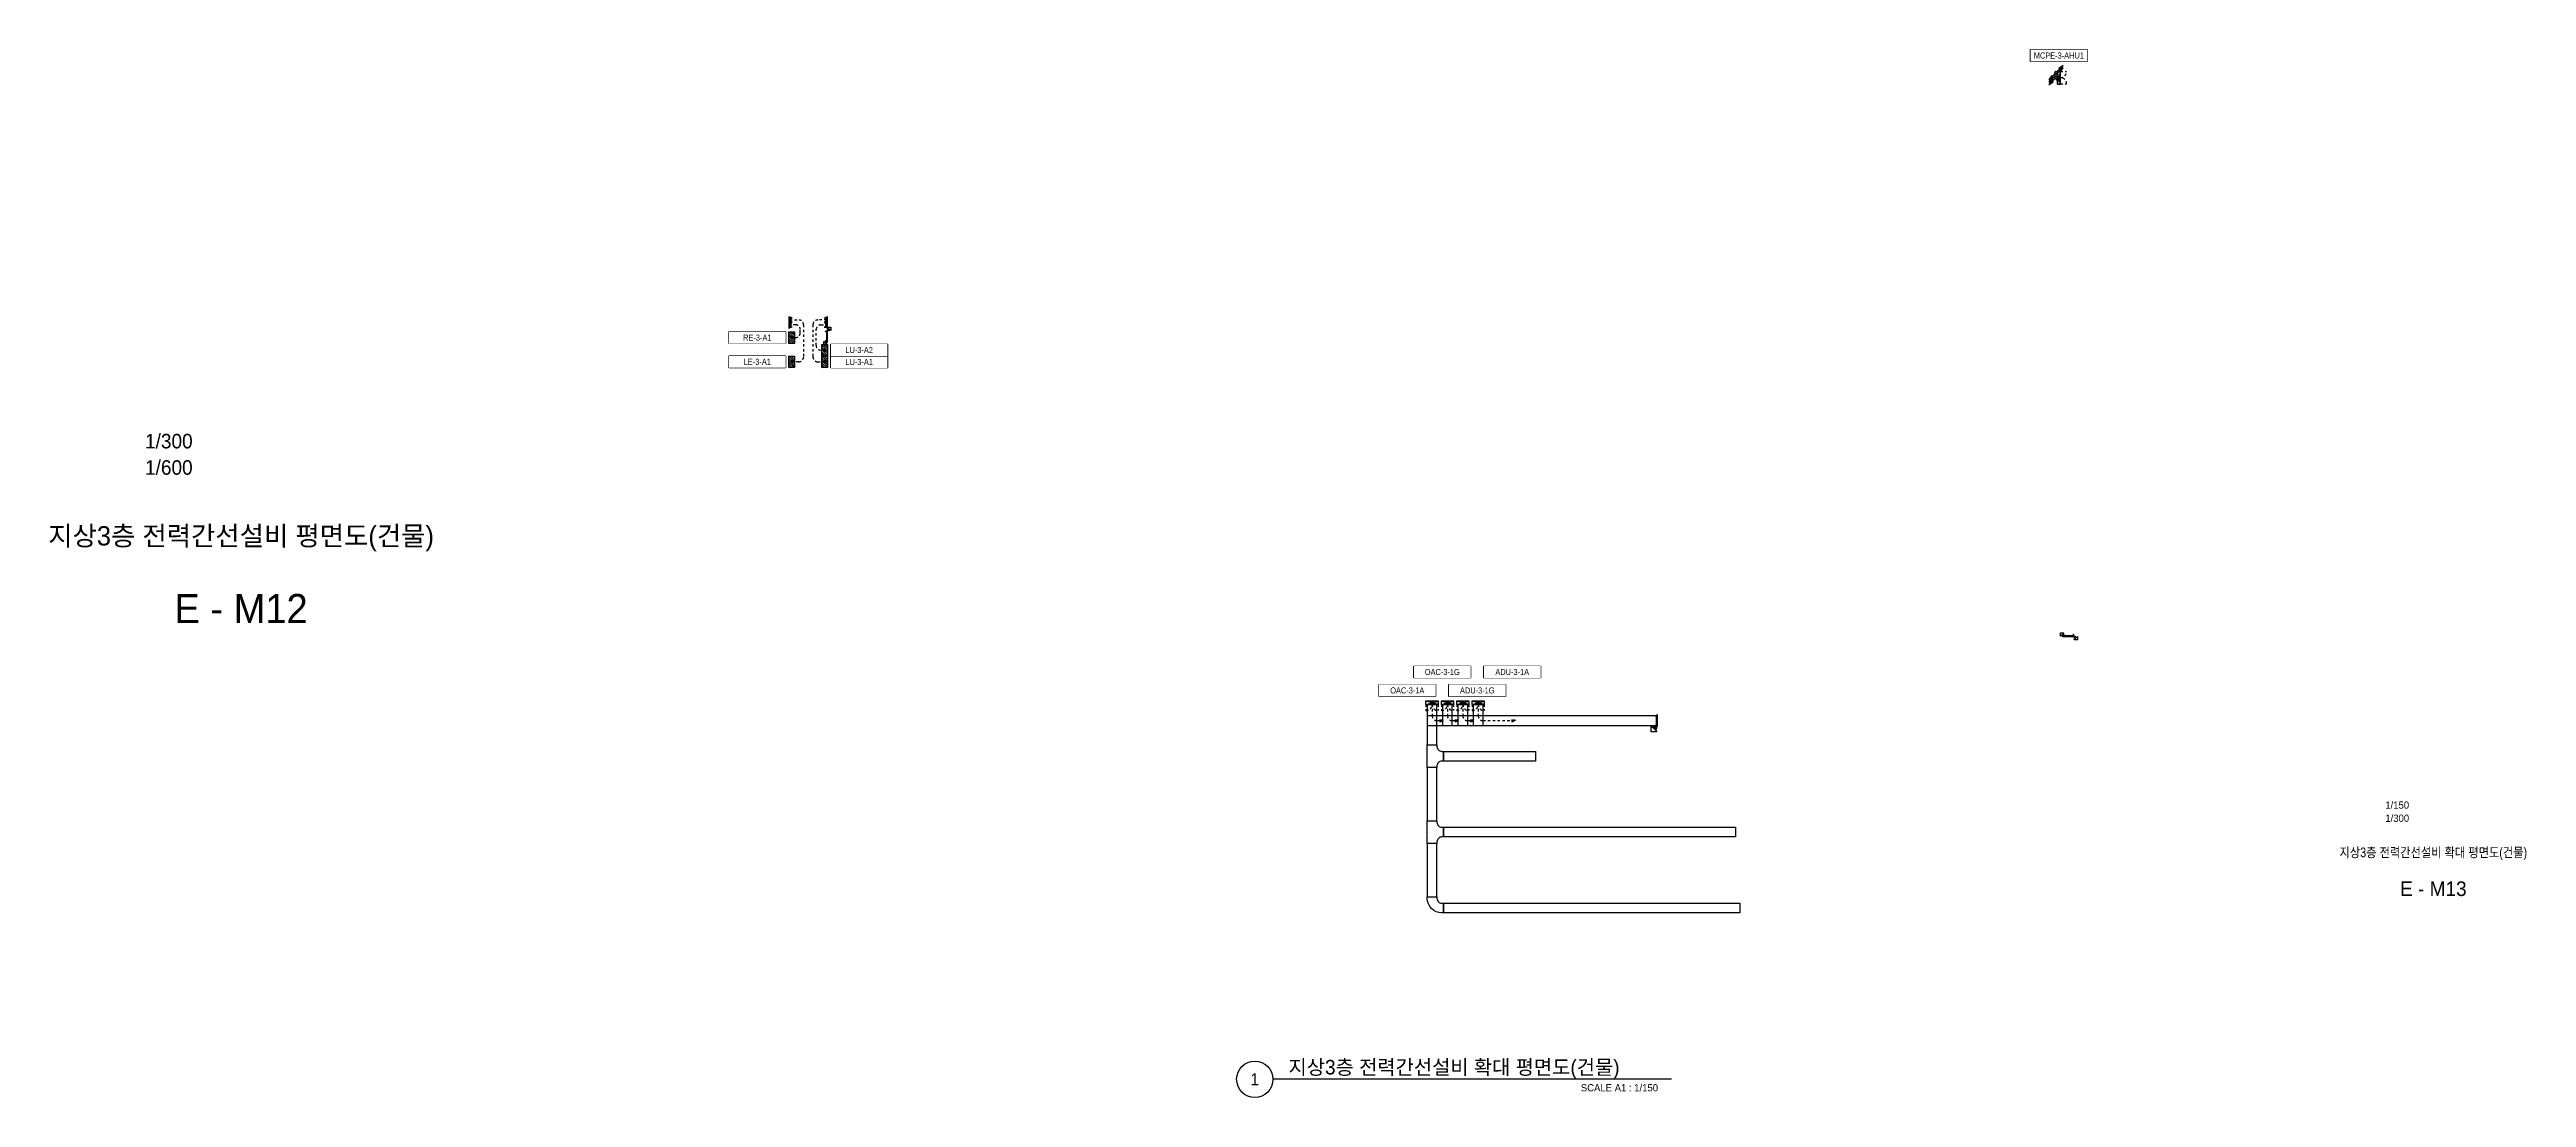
# Model space of a CAD drawing. Header units: millimetres. Extents: x -149088 to 500787, y -530175 to 1035835.
# Drawn here: x 221395 to 374689, y 182625 to 247490 of the extents above; entities that cross this region are included whole.
import ezdxf
from ezdxf.enums import TextEntityAlignment as Align

# ---------------------------------------------------------------- set-up
doc = ezdxf.new("R2010")
doc.units = ezdxf.units.MM
doc.header["$LTSCALE"] = 150
doc.linetypes.add('CONTINOUS', pattern=[0])
doc.linetypes.add('D1', pattern=[3, 1, -1, 1])
for name, color, linetype in [('------01 Distribution Panel', 3, 'Continuous'), ('------01 Distribution Panel_UPS_Emgency', 232, 'Continuous'), ('------01 Motor Control Panel or Center', 4, 'Continuous'), ('-----00 LV_CABLE', 2, 'Continuous'), ('-----26 Electrical Cable Tray', 200, 'Continuous'), ('-----26 Electrical Cable Tray_건물(UPS)', 100, 'Continuous'), ('-----26 Electrical Cable Tray_건물(일반)', 20, 'Continuous'), ('-----41 Drawing Title', 2, 'Continuous'), ('-----42 Drawing Number', 2, 'Continuous'), ('-----43 Drawing Scale', 3, 'Continuous')]:
    doc.layers.add(name, color=color, linetype=linetype)
doc.styles.add('ELEC', font='')
doc.styles.get('ELEC').set_extended_font_data('Dotum')

# ---------------------------------------------------------------- blocks, each defined once
blk = doc.blocks.new('A02')
h = blk.add_hatch()
h.set_pattern_fill('ANSI31', color=256, scale=25, style=0)
h.set_pattern_definition([(45, (-2000, -19200), (-56.1266, 56.1266), [])])
h.paths.add_polyline_path([(-300, 300), (-300, 0), (300, 0), (300, 300)])
blk.add_lwpolyline([(300, 0), (-300, 0), (-300, 300), (300, 300)], close=True)
blk = doc.blocks.new('*U10')
at = {"linetype": 'Continuous', "ltscale": 0.1}
for p, q in [((-250, 57), (-250, 59)), ((-200, 57), (-200, 59)), ((-150, 57), (-150, 59)), ((-100, 57), (-100, 59)), ((-50, 57), (-50, 59)), ((0, 57), (0, 59)), ((50, 57), (50, 59)), ((100, 57), (100, 59)), ((150, 57), (150, 59)), ((200, 57), (200, 59)), ((250, 57), (250, 59))]:
    blk.add_line(p, q, dxfattribs=at)
blk.add_lwpolyline([(350, 0), (350, 40), (-350, 40), (-350, 0)], close=True, dxfattribs=at)
for points in [[(-300, 40), (-300, 140), (-275, 140), (-275, 137), (-297, 137), (-297, 40)], [(-297, 59), (297, 59)], [(-297, 57), (297, 57)], [(297, 43), (-297, 43)], [(300, 40), (300, 140), (275, 140), (275, 137), (297, 137), (297, 40)]]:
    blk.add_lwpolyline(points, dxfattribs=at)
at = {"linetype": 'Continuous', "ltscale": 0.1, "style": 'ELEC'}
blk.add_text('W600*H100', height=10, dxfattribs=at).set_placement((-340, 10), align=Align.MIDDLE_LEFT)
blk = doc.blocks.new('O08')
blk.add_hatch(color=256).paths.add_polyline_path([(120, 51), (-120, 51), (-120, 0), (120, 0)])
blk.add_lwpolyline([(120, 127.5), (120, 0), (-120, 0), (-120, 127.5), (-120, 51), (120, 51)])
blk = doc.blocks.new('11')
at = {"linetype": 'D1'}
h = blk.add_hatch(color=256, dxfattribs=at)
edge = h.paths.add_edge_path()
edge.add_arc((0, 0), 75, 0, 360)
blk.add_circle((0, 0), 75, dxfattribs=at)
for p in [(-75, 0), (0, 75), (75, 0), (0, -75)]:
    blk.add_point(p, dxfattribs=at)
blk = doc.blocks.new('TRAY (U-D)')
at = {"color": 0}
for points in [[(156, 467), (-28, 651), (651, 651), (651, -28), (467, 156), (438, 127), (127, 438)], [(-28, 283), (-28, 255), (255, -28), (283, -28), (297, -14), (-14, 297)], [(-28, 198), (-28, 141), (141, -28), (198, -28)], [(14, 325), (325, 14), (354, 42), (42, 354)], [(71, 382), (382, 71), (410, 99), (99, 410)]]:
    blk.add_lwpolyline(points, close=True, dxfattribs=at)
blk.add_circle((0, 0), 40, dxfattribs=at)
blk = doc.blocks.new('22')
at = {"linetype": 'D1'}
h = blk.add_hatch(color=0, dxfattribs=at)
h.dxf.hatch_style = 1
h.paths.add_polyline_path([(0, 0), (-241, 75), (-241, -75)])
at = {"color": 0, "linetype": 'D1'}
blk.add_lwpolyline([(-241, -75), (0, 0), (-241, 75)], close=True, dxfattribs=at)
blk = doc.blocks.new('MCP_EQUIPMENT-2')
for p, q in [((200, 400), (0, -400)), ((200, -400), (0, 400))]:
    blk.add_line(p, q)
at = {"color": 1, "linetype": 'D1'}
for p, q in [((200, 380), (580, 380)), ((200, -380), (580, -380))]:
    blk.add_line(p, q, dxfattribs=at)
blk.add_lwpolyline([(200, 400), (0, 400), (0, -400), (200, -400)], close=True)
for centre, start, end in [((200, 380), 270, 0), ((200, -380), 0, 90)]:
    blk.add_arc(centre, 380, start, end, dxfattribs=at)
blk = doc.blocks.new('O01')
blk.add_hatch(color=256).paths.add_polyline_path([(-149, -218), (-218, -149), (-368, -368)])
blk.add_line((-46, -46), (-184, -184))
blk.add_lwpolyline([(-368, -368), (-149, -218), (-218, -149), (-368, -368)])
blk.add_circle((0, 0), 65)
for p in [(-65, 0), (-65, 0), (0, 65), (0, 65), (65, 0), (65, 0), (0, -65), (0, -65)]:
    blk.add_point(p)
blk = doc.blocks.new('*U6')
at = {"color": 0}
blk.add_lwpolyline([(-400, 400), (-400, 300, 0.4142136), (-100, 0), (0, 0), (0, -600), (-1400, -600), (-1400, 0), (-1300, 0, 0.4142136), (-1000, 300), (-1000, 400)], format="xyb", close=True, dxfattribs=at)
at = {"color": 0, "style": 'ELEC'}
blk.add_text('W:600(TEE)', height=10, dxfattribs=at).set_placement((-700, -565), align=Align.MIDDLE)
blk = doc.blocks.new('*U8')
at = {"color": 0}
blk.add_lwpolyline([(0, 0), (-100, 0, -0.4142136), (-400, 300), (-400, 400), (-1000, 400), (-1000, 300, 0.4142136), (-100, -600), (0, -600)], format="xyb", close=True, dxfattribs=at)
at = {"color": 0, "style": 'ELEC'}
blk.add_text('W:600(ELBOW 90)', height=10, dxfattribs=at).set_placement((-5, -590), align=Align.MIDDLE_RIGHT)
blk = doc.blocks.new('A$C756fbc58')
at = {"color": 0}
for points in [[(69, 208), (-13, 290), (290, 290), (290, -13), (208, 69), (196, 57), (57, 196)], [(-13, 126), (-13, 114), (114, -13), (126, -13), (132, -6), (-6, 132)], [(-13, 88), (-13, 63), (63, -13), (88, -13)], [(6, 145), (145, 6), (158, 19), (19, 158)], [(32, 170), (170, 32), (183, 44), (44, 183)]]:
    blk.add_lwpolyline(points, close=True, dxfattribs=at)
blk.add_circle((0, 0), 17.8, dxfattribs=at)

msp = doc.modelspace()

# ---------------------------------------------------------------- linework, layer by layer
at = {"layer": '------01 Distribution Panel', "color": 1, "elevation": 0}
for points in [[(266950, 230030), (266950, 229290), (263447, 229290), (263447, 230030)], [(273253, 228520), (273253, 227780), (269750, 227780), (269750, 228520)]]:
    msp.add_lwpolyline(points, close=True, dxfattribs=at)
at = {"layer": '------01 Motor Control Panel or Center', "linetype": 'CONTINOUS', "elevation": 0}
msp.add_lwpolyline([(347502, 247490), (347502, 246750), (343998, 246750), (343998, 247490)], close=True, dxfattribs=at)
at = {"layer": '------01 Motor Control Panel or Center', "color": 1, "linetype": 'CONTINOUS', "elevation": 0}
for points in [[(307178, 208190), (307178, 207450), (303675, 207450), (303675, 208190)], [(311506, 208190), (311506, 207450), (308003, 207450), (308003, 208190)]]:
    msp.add_lwpolyline(points, close=True, dxfattribs=at)
at = {"layer": '-----00 LV_CABLE', "linetype": 'D1', "elevation": 0}
for points in [[(267209, 230749), (267760, 230749, -0.4142136), (268060, 230449), (268060, 228460, -0.4142136), (267760, 228160), (267405, 228160)], [(267405, 229660), (267560, 229660, 0.4142136), (267860, 229960), (267860, 230151, 0.4142136), (267560, 230451), (267209, 230451)], [(269491, 230749), (268940, 230749, 0.4142136), (268640, 230449), (268640, 228460, 0.4142136), (268940, 228160), (269295, 228160)], [(269295, 228880), (269140, 228880, -0.4142136), (268840, 229180), (268840, 230151, -0.4142136), (269140, 230451), (269491, 230451)], [(306962, 206975), (306962, 206250, 0.4142136), (307262, 205950), (307430, 205950)]]:
    msp.add_lwpolyline(points, format="xyb", dxfattribs=at)
at = {"layer": '-----00 LV_CABLE', "linetype": 'D1'}
msp.add_arc((345661, 245693), 91.1, 193.39653, 348.53459, dxfattribs=at)
at = {"layer": '-----26 Electrical Cable Tray', "elevation": 0}
for points in [[(306662, 206250), (306662, 205650), (320860, 205650), (320860, 206250)], [(313360, 203450), (307662, 203450), (307662, 204050), (313360, 204050)], [(306662, 199750), (307262, 199750), (307262, 203050), (306662, 203050)], [(325737, 198750), (307662, 198750), (307662, 199350), (325737, 199350)], [(306662, 195050), (307262, 195050), (307262, 198350), (306662, 198350)], [(326000, 194050), (307662, 194050), (307662, 194650), (326000, 194650)]]:
    msp.add_lwpolyline(points, close=True, dxfattribs=at)
at = {"layer": '-----41 Drawing Title', "color": 7}
msp.add_line((321786, 183750), (297114, 183750), dxfattribs=at)
msp.add_circle((295989, 183750), 1125, dxfattribs=at)

# ---------------------------------------------------------------- block references
at = {"layer": '------01 Distribution Panel', "xscale": 1.2, "yscale": 1.2, "zscale": 1.2, "rotation": 270}
for p in [(267150, 229660), (267150, 228160)]:
    msp.add_blockref('A02', p, dxfattribs=at)
at = {"layer": '------01 Distribution Panel_UPS_Emgency', "xscale": 1.2, "yscale": 1.2, "zscale": 1.2, "rotation": 270}
for p in [(269190, 228880), (269190, 228160)]:
    msp.add_blockref('A02', p, dxfattribs=at)
at = {"layer": '------01 Motor Control Panel or Center'}
msp.add_blockref('MCP_EQUIPMENT-2', (345650, 245750), dxfattribs=at)
at = {"layer": '------01 Motor Control Panel or Center', "rotation": 270}
for p in [(306962, 207150), (307912, 207150), (308862, 207150), (309812, 207150)]:
    msp.add_blockref('MCP_EQUIPMENT-2', p, dxfattribs=at)
at = {"layer": '-----00 LV_CABLE', "linetype": 'D1', "xscale": 1.2, "yscale": 1.2, "zscale": 1.2}
msp.add_blockref('O01', (345572, 245750), dxfattribs=at)
at = {"layer": '-----00 LV_CABLE', "linetype": 'D1'}
for name, p in [('11', (345750, 245750)), ('11', (345750, 245750)), ('11', (267330, 229660)), ('11', (269370, 228880)), ('11', (267330, 228160)), ('11', (269370, 228160)), ('11', (306962, 207050)), ('22', (307671, 205950)), ('22', (308621, 205950)), ('22', (309571, 205950)), ('22', (312145, 205950))]:
    msp.add_blockref(name, p, dxfattribs=at)
at = {"layer": '-----00 LV_CABLE', "linetype": 'D1', "xscale": 1.2, "yscale": 1.2, "zscale": 1.2}
for p, rotation in [((267209, 230749), 270), ((267209, 230451), 270), ((269491, 230749), 89.99999999999999), ((269491, 230451), 89.99999999999999)]:
    msp.add_blockref('O08', p, dxfattribs=dict(at, rotation=rotation))
at = {"layer": '-----26 Electrical Cable Tray'}
for name, p, rotation in [('*U10', (269550, 229750), 89.99999999999999), ('*U6', (307262, 203050), 270), ('*U6', (307262, 198350), 270)]:
    msp.add_blockref(name, p, dxfattribs=dict(at, rotation=rotation))
at = {"layer": '-----26 Electrical Cable Tray', "xscale": 0.3, "yscale": 0.3, "zscale": 0.3}
msp.add_blockref('TRAY (U-D)', (269550, 230100), dxfattribs=at)
at = {"layer": '-----26 Electrical Cable Tray'}
for name, p, xscale, yscale, zscale, rotation in [('TRAY (U-D)', (269510, 229400), 0.3, 0.3, 0.3, 180), ('TRAY (U-D)', (346050, 211190), 0.3, 0.3, 0.3, 90), ('TRAY (U-D)', (346700, 211150), 0.3, 0.3, 0.3, 269.9999999999999), ('A$C756fbc58', (320860, 205600), 1.2, 1.2, 1.2, 180)]:
    msp.add_blockref(name, p, dxfattribs=dict(at, xscale=xscale, yscale=yscale, zscale=zscale, rotation=rotation))
msp.add_blockref('*U10', (346350, 211150), dxfattribs=at)
at = {"layer": '-----26 Electrical Cable Tray', "linetype": 'Continuous', "ltscale": 7.5, "rotation": 89.99999999999999}
msp.add_blockref('*U10', (320900, 205950), dxfattribs=at)
at = {"layer": '-----26 Electrical Cable Tray', "xscale": -1, "rotation": 270}
msp.add_blockref('*U8', (307262, 195050), dxfattribs=at)
at = {"layer": '-----26 Electrical Cable Tray_건물(UPS)', "rotation": 89.99999999999999}
msp.add_blockref('*U10', (269550, 230600), dxfattribs=at)
at = {"layer": '-----26 Electrical Cable Tray_건물(일반)', "rotation": 270}
msp.add_blockref('*U10', (267150, 230600), dxfattribs=at)

# ---------------------------------------------------------------- texts
at = {"layer": '-----41 Drawing Title', "style": 'ELEC'}
msp.add_text('지상3층 전력간선설비 평면도(건물)', height=1200, dxfattribs=at).set_placement((233250, 217390), align=Align.MIDDLE_CENTER)
at = {"layer": '-----41 Drawing Title', "style": 'ELEC', "width": 0.85}
msp.add_text('지상3층 전력간선설비 확대 평면도(건물)', height=600, dxfattribs=at).set_placement((368925, 197795), align=Align.MIDDLE_CENTER)
at = {"layer": '-----41 Drawing Title', "color": 7, "style": 'ELEC'}
msp.add_text('1', height=750, dxfattribs=at).set_placement((295989, 183750), align=Align.MIDDLE)
at = {"layer": '-----41 Drawing Title', "color": 2, "style": 'ELEC'}
msp.add_text('지상3층 전력간선설비 확대 평면도(건물)', height=900, dxfattribs=at).set_placement((298073, 184050))
at = {"layer": '-----41 Drawing Title', "style": 'ELEC'}
msp.add_text('SCALE A1 : 1/150', height=450, dxfattribs=at).set_placement((320944, 183000), align=Align.RIGHT)
at = {"layer": '-----42 Drawing Number', "style": 'ELEC'}
for s, height, p in [('E - M12', 1800, (233250, 212890)), ('E - M13', 900, (368925, 195545))]:
    msp.add_text(s, height=height, dxfattribs=at).set_placement(p, align=Align.MIDDLE_CENTER)
at = {"layer": '-----43 Drawing Scale', "style": 'ELEC'}
for s, height, p in [('1/300', 900, (228779, 223250)), ('1/600', 900, (228779, 221620)), ('1/150', 450, (366690, 200725)), ('1/300', 450, (366690, 199910))]:
    msp.add_text(s, height=height, dxfattribs=at).set_placement(p, align=Align.MIDDLE_CENTER)

# ---------------------------------------------------------------- next in the draw order: wipeouts: each hides what was drawn before it
at = {"color": 1}
for points, layer in [([(263447, 230030), (266950, 230030), (266950, 229290), (263447, 229290)], '------01 Distribution Panel'), ([(269750, 228520), (273253, 228520), (273253, 227780), (269750, 227780)], '------01 Distribution Panel'), ([(343998, 247490), (347502, 247490), (347502, 246750), (343998, 246750)], '------01 Motor Control Panel or Center'), ([(303675, 208190), (307178, 208190), (307178, 207450), (303675, 207450)], '------01 Motor Control Panel or Center'), ([(308003, 208190), (311506, 208190), (311506, 207450), (308003, 207450)], '------01 Motor Control Panel or Center')]:
    msp.add_wipeout(points, dxfattribs=at).dxf.layer = layer

# ---------------------------------------------------------------- next in the draw order: linework, layer by layer
at = {"layer": '------01 Distribution Panel', "color": 1, "elevation": 0}
for points in [[(266950, 230030), (266950, 229290), (263447, 229290), (263447, 230030)], [(273253, 228520), (273253, 227780), (269750, 227780), (269750, 228520)]]:
    msp.add_lwpolyline(points, close=True, dxfattribs=at)
at = {"layer": '------01 Motor Control Panel or Center', "color": 1, "linetype": 'CONTINOUS'}
msp.add_lwpolyline([(309342, 209330), (309342, 208590), (305839, 208590), (305839, 209330)], close=True, dxfattribs=at)
at = {"layer": '------01 Motor Control Panel or Center', "color": 1, "linetype": 'CONTINOUS', "elevation": 0}
msp.add_lwpolyline([(313670, 209330), (313670, 208590), (310167, 208590), (310167, 209330)], close=True, dxfattribs=at)
at = {"layer": '-----00 LV_CABLE', "linetype": 'D1', "elevation": 0}
for points in [[(307912, 206975), (307912, 206250, 0.4142136), (308212, 205950), (308380, 205950)], [(308862, 206975), (308862, 206250, 0.4142136), (309162, 205950), (309330, 205950)], [(309812, 206975), (309812, 206250, 0.4142136), (310112, 205950), (311904, 205950)]]:
    msp.add_lwpolyline(points, format="xyb", dxfattribs=at)
at = {"layer": '-----26 Electrical Cable Tray', "elevation": 0}
for points in [[(307262, 206950), (306662, 206950), (306662, 204450), (307262, 204450)], [(308212, 206950), (307612, 206950), (307612, 205650), (308212, 205650)], [(309162, 206950), (308562, 206950), (308562, 205650), (309162, 205650)], [(310112, 206950), (309512, 206950), (309512, 205650), (310112, 205650)]]:
    msp.add_lwpolyline(points, close=True, dxfattribs=at)

# ---------------------------------------------------------------- next in the draw order: block references
at = {"layer": '-----00 LV_CABLE', "linetype": 'D1', "xscale": 1.2, "yscale": 1.2, "zscale": 1.2}
for p in [(345572, 246062), (345572, 245906)]:
    msp.add_blockref('O01', p, dxfattribs=at)
at = {"layer": '-----00 LV_CABLE', "linetype": 'D1', "xscale": 1.2, "yscale": 1.2, "zscale": 1.2, "rotation": 180}
for p in [(345572, 246062), (345572, 245906)]:
    msp.add_blockref('O01', p, dxfattribs=at)
at = {"layer": '-----00 LV_CABLE', "linetype": 'D1'}
for p in [(307912, 207050), (308862, 207050), (309812, 207050)]:
    msp.add_blockref('11', p, dxfattribs=at)

# ---------------------------------------------------------------- next in the draw order: texts
at = {"layer": '------01 Motor Control Panel or Center', "linetype": 'CONTINOUS', "style": 'ELEC', "width": 0.8}
msp.add_text('MCPE-3-AHU1', height=375, dxfattribs=at).set_placement((345750, 247120), align=Align.MIDDLE)

# ---------------------------------------------------------------- next in the draw order: wipeouts: each hides what was drawn before it
at = {"color": 1}
for points, layer in [([(263447, 230030), (266950, 230030), (266950, 229290), (263447, 229290)], '------01 Distribution Panel'), ([(269750, 228520), (273253, 228520), (273253, 227780), (269750, 227780)], '------01 Distribution Panel_UPS_Emgency'), ([(305839, 209330), (309342, 209330), (309342, 208590), (305839, 208590)], '------01 Motor Control Panel or Center'), ([(310167, 209330), (313670, 209330), (313670, 208590), (310167, 208590)], '------01 Motor Control Panel or Center')]:
    msp.add_wipeout(points, dxfattribs=at).dxf.layer = layer

# ---------------------------------------------------------------- next in the draw order: linework, layer by layer
at = {"layer": '------01 Distribution Panel', "color": 1, "elevation": 0}
for points in [[(266950, 228530), (266950, 227790), (263447, 227790), (263447, 228530)], [(273253, 229260), (273253, 228520), (269750, 228520), (269750, 229260)]]:
    msp.add_lwpolyline(points, close=True, dxfattribs=at)

# ---------------------------------------------------------------- next in the draw order: texts
at = {"layer": '------01 Distribution Panel', "style": 'ELEC', "width": 0.8}
msp.add_text('RE-3-A1', height=375, dxfattribs=at).set_placement((265198, 229660), align=Align.MIDDLE)
at = {"layer": '------01 Distribution Panel_UPS_Emgency', "style": 'ELEC', "width": 0.8}
msp.add_text('LU-3-A1', height=375, dxfattribs=at).set_placement((271502, 228150), align=Align.MIDDLE)
at = {"layer": '------01 Motor Control Panel or Center', "linetype": 'CONTINOUS', "style": 'ELEC', "width": 0.8}
for s, p in [('OAC-3-1G', (307591, 208960)), ('ADU-3-1A', (311919, 208960)), ('OAC-3-1A', (305427, 207820)), ('ADU-3-1G', (309755, 207820))]:
    msp.add_text(s, height=375, dxfattribs=at).set_placement(p, align=Align.MIDDLE)

# ---------------------------------------------------------------- next in the draw order: wipeouts: each hides what was drawn before it
at = {"color": 1}
for points in [[(263447, 228530), (266950, 228530), (266950, 227790), (263447, 227790)], [(269750, 229260), (273253, 229260), (273253, 228520), (269750, 228520)]]:
    msp.add_wipeout(points, dxfattribs=at).dxf.layer = '------01 Distribution Panel'

# ---------------------------------------------------------------- next in the draw order: linework, layer by layer
at = {"layer": '------01 Distribution Panel', "color": 1, "elevation": 0}
for points in [[(266950, 228530), (266950, 227790), (263447, 227790), (263447, 228530)], [(273253, 229260), (273253, 228520), (269750, 228520), (269750, 229260)]]:
    msp.add_lwpolyline(points, close=True, dxfattribs=at)

# ---------------------------------------------------------------- next in the draw order: wipeouts: each hides what was drawn before it
at = {"color": 1}
for points, layer in [([(263447, 228530), (266950, 228530), (266950, 227790), (263447, 227790)], '------01 Distribution Panel'), ([(269750, 229260), (273253, 229260), (273253, 228520), (269750, 228520)], '------01 Distribution Panel_UPS_Emgency')]:
    msp.add_wipeout(points, dxfattribs=at).dxf.layer = layer

# ---------------------------------------------------------------- next in the draw order: texts
at = {"layer": '------01 Distribution Panel', "style": 'ELEC', "width": 0.8}
msp.add_text('LE-3-A1', height=375, dxfattribs=at).set_placement((265198, 228160), align=Align.MIDDLE)
at = {"layer": '------01 Distribution Panel_UPS_Emgency', "style": 'ELEC', "width": 0.8}
msp.add_text('LU-3-A2', height=375, dxfattribs=at).set_placement((271502, 228890), align=Align.MIDDLE)

doc.saveas('drawing.dxf')
